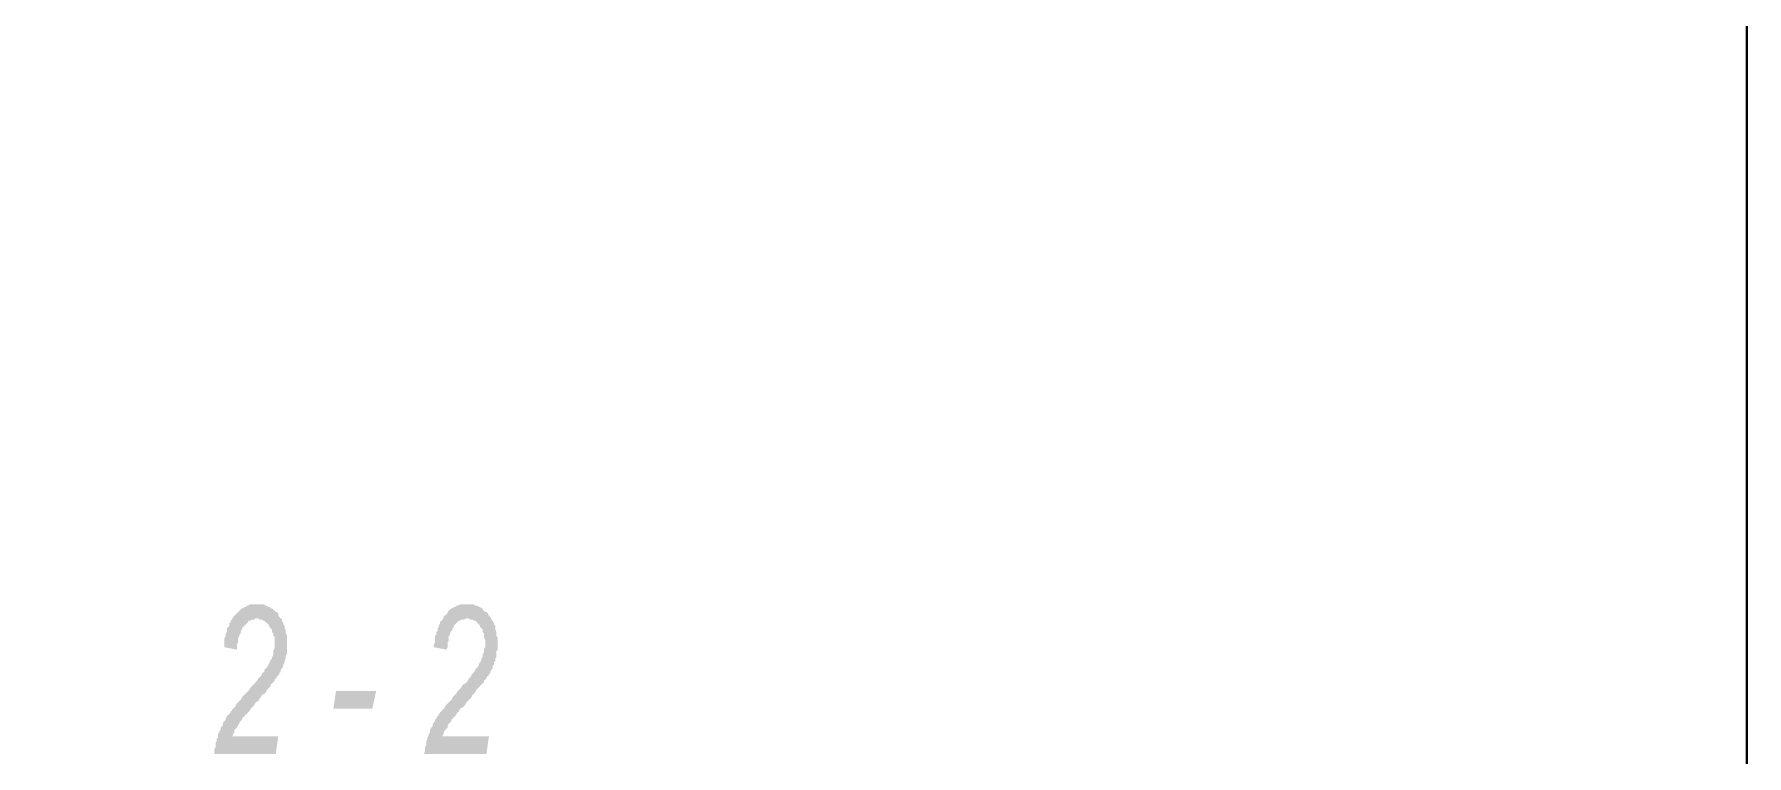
# Model space of a CAD drawing. Header units: millimetres. Extents: x 1372 to 666090, y 1285 to 31551.
# Drawn here: x 632394 to 638091, y 17127 to 19525 of the extents above; entities that cross this region are included whole.
import ezdxf

# ---------------------------------------------------------------- set-up
doc = ezdxf.new("R2010")
doc.units = ezdxf.units.MM
doc.layers.add('PDF _0_Ном._пера__1', color=7, linetype='Continuous')
doc.layers.add('PDF _2D-чертеж - Общий_Ном._пера__21', color=7, linetype='Continuous')

msp = doc.modelspace()

# ---------------------------------------------------------------- hatches: boundary and pattern name
at = {"layer": 'PDF _0_Ном._пера__1', "transparency": 33554559}
for points in [[(632993.2, 17133.6), (632993.2, 17142), (632993.2, 17150.3), (632997.4, 17154.5), (632997.4, 17162.8), (632997.4, 17171.2), (633001.5, 17175.3), (633001.5, 17183.7), (633005.7, 17187.9), (633005.7, 17196.2), (633005.7, 17200.4), (633009.9, 17204.5), (633009.9, 17208.7), (633014, 17212.9), (633014, 17221.2), (633018.2, 17225.4), (633022.4, 17229.6), (633022.4, 17237.9), (633026.6, 17242.1), (633030.7, 17246.3), (633030.7, 17250.4), (633034.9, 17258.8), (633039.1, 17262.9), (633043.2, 17267.1), (633043.2, 17267.1), (633047.4, 17271.3), (633047.4, 17275.5), (633051.6, 17275.5), (633051.6, 17279.6), (633055.8, 17283.8), (633059.9, 17288), (633064.1, 17292.1), (633064.1, 17296.3), (633068.3, 17300.5), (633072.4, 17304.7), (633076.6, 17308.8), (633080.8, 17313), (633085, 17321.3), (633089.1, 17325.5), (633093.3, 17329.7), (633097.5, 17333.9), (633105.8, 17342.2), (633110, 17346.4), (633114.2, 17354.7), (633114.2, 17354.7), (633122.5, 17363.1), (633126.7, 17367.2), (633130.8, 17371.4), (633135, 17375.6), (633139.2, 17383.9), (633143.4, 17388.1), (633147.5, 17392.3), (633151.7, 17396.4), (633151.7, 17400.6), (633155.9, 17404.8), (633160, 17404.8), (633160, 17408.9), (633160, 17413.1), (633164.2, 17417.3), (633168.4, 17421.5), (633172.6, 17429.8), (633176.7, 17434), (633176.7, 17438.1), (633180.9, 17446.5), (633185.1, 17450.7), (633185.1, 17454.8), (633189.2, 17463.2), (633189.2, 17463.2), (633189.2, 17471.5), (633189.2, 17475.7), (633193.4, 17484), (633193.4, 17488.2), (633193.4, 17496.5), (633193.4, 17500.7), (633193.4, 17509.1), (633193.4, 17513.2), (633193.4, 17521.6), (633189.2, 17525.7), (633189.2, 17534.1), (633185.1, 17538.3), (633185.1, 17546.6), (633180.9, 17550.8), (633176.7, 17554.9), (633176.7, 17559.1), (633172.6, 17563.3), (633168.4, 17567.5), (633164.2, 17571.6), (633160, 17575.8), (633155.9, 17575.8), (633151.7, 17580), (633147.5, 17580), (633143.4, 17580), (633139.2, 17584.1), (633135, 17584.1), (633130.8, 17584.1), (633126.7, 17580), (633122.5, 17580), (633118.3, 17580), (633114.2, 17575.8), (633105.8, 17575.8), (633105.8, 17571.6), (633101.6, 17567.5), (633097.5, 17563.3), (633093.3, 17559.1), (633089.1, 17554.9), (633085, 17550.8), (633085, 17546.6), (633080.8, 17542.4), (633080.8, 17534.1), (633076.6, 17529.9), (633076.6, 17525.7), (633072.4, 17517.4), (633072.4, 17509.1), (633072.4, 17504.9), (633068.3, 17496.5), (633068.3, 17488.2), (633068.3, 17479.9), (633026.6, 17488.2), (633026.6, 17496.5), (633026.6, 17504.9), (633026.6, 17513.2), (633026.6, 17517.4), (633030.7, 17525.7), (633030.7, 17529.9), (633034.9, 17538.3), (633034.9, 17542.4), (633034.9, 17550.8), (633039.1, 17554.9), (633043.2, 17559.1), (633043.2, 17567.5), (633047.4, 17571.6), (633047.4, 17575.8), (633051.6, 17580), (633055.8, 17588.3), (633059.9, 17592.5), (633059.9, 17592.5), (633064.1, 17596.7), (633068.3, 17600.8), (633072.4, 17605), (633076.6, 17609.2), (633080.8, 17613.3), (633085, 17617.5), (633089.1, 17617.5), (633093.3, 17621.7), (633097.5, 17621.7), (633101.6, 17625.9), (633105.8, 17625.9), (633110, 17630), (633114.2, 17630), (633118.3, 17630), (633122.5, 17630), (633126.7, 17630), (633135, 17630), (633135, 17630), (633139.2, 17630), (633143.4, 17630), (633147.5, 17630), (633155.9, 17630), (633160, 17630), (633164.2, 17625.9), (633168.4, 17625.9), (633172.6, 17621.7), (633176.7, 17621.7), (633180.9, 17617.5), (633185.1, 17617.5), (633189.2, 17613.3), (633193.4, 17609.2), (633197.6, 17605), (633201.8, 17605), (633205.9, 17600.8), (633205.9, 17592.5), (633210.1, 17588.3), (633214.3, 17584.1), (633218.4, 17580), (633218.4, 17575.8), (633222.6, 17567.5), (633222.6, 17563.3), (633226.8, 17559.1), (633226.8, 17550.8), (633231, 17546.6), (633231, 17538.3), (633231, 17534.1), (633235.1, 17525.7), (633235.1, 17521.6), (633235.1, 17513.2), (633235.1, 17504.9), (633235.1, 17500.7), (633235.1, 17500.7), (633235.1, 17492.4), (633235.1, 17488.2), (633235.1, 17479.9), (633235.1, 17475.7), (633235.1, 17467.3), (633231, 17459), (633231, 17454.8), (633231, 17450.7), (633226.8, 17442.3), (633226.8, 17438.1), (633222.6, 17429.8), (633222.6, 17425.6), (633218.4, 17417.3), (633214.3, 17413.1), (633214.3, 17404.8), (633210.1, 17404.8), (633210.1, 17400.6), (633210.1, 17400.6), (633205.9, 17396.4), (633205.9, 17392.3), (633201.8, 17392.3), (633201.8, 17388.1), (633197.6, 17383.9), (633193.4, 17379.7), (633193.4, 17375.6), (633189.2, 17371.4), (633185.1, 17367.2), (633180.9, 17363.1), (633180.9, 17358.9), (633176.7, 17354.7), (633172.6, 17350.5), (633168.4, 17346.4), (633164.2, 17338), (633160, 17333.9), (633151.7, 17329.7), (633147.5, 17321.3), (633143.4, 17317.2), (633139.2, 17308.8), (633130.8, 17304.7), (633126.7, 17296.3), (633122.5, 17292.1), (633118.3, 17288), (633114.2, 17283.8), (633110, 17275.5), (633105.8, 17271.3), (633101.6, 17267.1), (633097.5, 17262.9), (633093.3, 17258.8), (633089.1, 17254.6), (633085, 17250.4), (633085, 17246.3), (633080.8, 17242.1), (633076.6, 17237.9), (633076.6, 17233.7), (633076.6, 17233.7), (633072.4, 17229.6), (633068.3, 17221.2), (633064.1, 17217.1), (633059.9, 17212.9), (633059.9, 17204.5), (633055.8, 17200.4), (633055.8, 17196.2), (633051.6, 17192), (633051.6, 17192), (633205.9, 17192), (633197.6, 17133.6)], [(633689.8, 17133.6), (633694, 17142), (633694, 17150.3), (633694, 17154.5), (633698.2, 17162.8), (633698.2, 17171.2), (633698.2, 17175.3), (633702.3, 17183.7), (633702.3, 17187.9), (633706.5, 17196.2), (633706.5, 17200.4), (633710.7, 17204.5), (633710.7, 17208.7), (633710.7, 17212.9), (633714.8, 17221.2), (633719, 17225.4), (633719, 17229.6), (633723.2, 17237.9), (633727.4, 17242.1), (633727.4, 17246.3), (633731.5, 17250.4), (633735.7, 17258.8), (633739.9, 17262.9), (633739.9, 17267.1), (633744, 17267.1), (633744, 17271.3), (633748.2, 17275.5), (633748.2, 17275.5), (633752.4, 17279.6), (633756.6, 17283.8), (633760.7, 17288), (633760.7, 17292.1), (633764.9, 17296.3), (633769.1, 17300.5), (633773.2, 17304.7), (633777.4, 17308.8), (633781.6, 17313), (633785.8, 17321.3), (633789.9, 17325.5), (633794.1, 17329.7), (633798.3, 17333.9), (633802.4, 17342.2), (633806.6, 17346.4), (633815, 17354.7), (633815, 17354.7), (633819.1, 17363.1), (633827.5, 17367.2), (633831.6, 17371.4), (633835.8, 17375.6), (633840, 17383.9), (633844.2, 17388.1), (633848.3, 17392.3), (633848.3, 17396.4), (633852.5, 17400.6), (633856.7, 17404.8), (633856.7, 17404.8), (633860.8, 17408.9), (633860.8, 17413.1), (633865, 17417.3), (633869.2, 17421.5), (633873.4, 17429.8), (633873.4, 17434), (633877.5, 17438.1), (633881.7, 17446.5), (633881.7, 17450.7), (633885.9, 17454.8), (633885.9, 17463.2), (633885.9, 17463.2), (633890, 17471.5), (633890, 17475.7), (633890, 17484), (633894.2, 17488.2), (633894.2, 17496.5), (633894.2, 17500.7), (633894.2, 17509.1), (633894.2, 17513.2), (633890, 17521.6), (633890, 17525.7), (633890, 17534.1), (633885.9, 17538.3), (633885.9, 17546.6), (633881.7, 17550.8), (633877.5, 17554.9), (633877.5, 17559.1), (633873.4, 17563.3), (633869.2, 17567.5), (633865, 17571.6), (633860.8, 17575.8), (633856.7, 17575.8), (633852.5, 17580), (633848.3, 17580), (633844.2, 17580), (633840, 17584.1), (633835.8, 17584.1), (633831.6, 17584.1), (633823.3, 17580), (633819.1, 17580), (633815, 17580), (633810.8, 17575.8), (633806.6, 17575.8), (633802.4, 17571.6), (633798.3, 17567.5), (633794.1, 17563.3), (633789.9, 17559.1), (633789.9, 17554.9), (633785.8, 17550.8), (633785.8, 17546.6), (633781.6, 17542.4), (633777.4, 17534.1), (633777.4, 17529.9), (633773.2, 17525.7), (633773.2, 17517.4), (633773.2, 17509.1), (633769.1, 17504.9), (633769.1, 17496.5), (633769.1, 17488.2), (633764.9, 17479.9), (633723.2, 17488.2), (633723.2, 17496.5), (633727.4, 17504.9), (633727.4, 17513.2), (633727.4, 17517.4), (633727.4, 17525.7), (633731.5, 17529.9), (633731.5, 17538.3), (633735.7, 17542.4), (633735.7, 17550.8), (633739.9, 17554.9), (633739.9, 17559.1), (633744, 17567.5), (633744, 17571.6), (633748.2, 17575.8), (633752.4, 17580), (633756.6, 17588.3), (633756.6, 17592.5), (633760.7, 17592.5), (633764.9, 17596.7), (633769.1, 17600.8), (633769.1, 17605), (633773.2, 17609.2), (633777.4, 17613.3), (633781.6, 17617.5), (633785.8, 17617.5), (633789.9, 17621.7), (633794.1, 17621.7), (633798.3, 17625.9), (633802.4, 17625.9), (633810.8, 17630), (633815, 17630), (633819.1, 17630), (633823.3, 17630), (633827.5, 17630), (633831.6, 17630), (633835.8, 17630), (633840, 17630), (633844.2, 17630), (633848.3, 17630), (633852.5, 17630), (633856.7, 17630), (633860.8, 17625.9), (633869.2, 17625.9), (633873.4, 17621.7), (633877.5, 17621.7), (633881.7, 17617.5), (633885.9, 17617.5), (633885.9, 17613.3), (633890, 17609.2), (633894.2, 17605), (633898.4, 17605), (633902.6, 17600.8), (633906.7, 17592.5), (633910.9, 17588.3), (633915.1, 17584.1), (633915.1, 17580), (633919.2, 17575.8), (633923.4, 17567.5), (633923.4, 17563.3), (633927.6, 17559.1), (633927.6, 17550.8), (633927.6, 17546.6), (633931.8, 17538.3), (633931.8, 17534.1), (633931.8, 17525.7), (633935.9, 17521.6), (633935.9, 17513.2), (633935.9, 17504.9), (633935.9, 17500.7), (633935.9, 17500.7), (633935.9, 17492.4), (633935.9, 17488.2), (633935.9, 17479.9), (633931.8, 17475.7), (633931.8, 17467.3), (633931.8, 17459), (633931.8, 17454.8), (633927.6, 17450.7), (633927.6, 17442.3), (633923.4, 17438.1), (633923.4, 17429.8), (633919.2, 17425.6), (633919.2, 17417.3), (633915.1, 17413.1), (633910.9, 17404.8), (633910.9, 17404.8), (633910.9, 17400.6), (633906.7, 17400.6), (633906.7, 17396.4), (633902.6, 17392.3), (633902.6, 17392.3), (633898.4, 17388.1), (633898.4, 17383.9), (633894.2, 17379.7), (633890, 17375.6), (633890, 17371.4), (633885.9, 17367.2), (633881.7, 17363.1), (633877.5, 17358.9), (633873.4, 17354.7), (633869.2, 17350.5), (633865, 17346.4), (633860.8, 17338), (633856.7, 17333.9), (633852.5, 17329.7), (633848.3, 17321.3), (633844.2, 17317.2), (633835.8, 17308.8), (633831.6, 17304.7), (633827.5, 17296.3), (633823.3, 17292.1), (633819.1, 17288), (633810.8, 17283.8), (633806.6, 17275.5), (633802.4, 17271.3), (633798.3, 17267.1), (633798.3, 17262.9), (633794.1, 17258.8), (633789.9, 17254.6), (633785.8, 17250.4), (633781.6, 17246.3), (633781.6, 17242.1), (633777.4, 17237.9), (633773.2, 17233.7), (633773.2, 17233.7), (633769.1, 17229.6), (633769.1, 17221.2), (633764.9, 17217.1), (633760.7, 17212.9), (633756.6, 17204.5), (633756.6, 17200.4), (633752.4, 17196.2), (633752.4, 17192), (633752.4, 17192), (633906.7, 17192), (633898.4, 17133.6)]]:
    msp.add_hatch(color=256, dxfattribs=at).paths.add_polyline_path(points)

# ---------------------------------------------------------------- linework, layer by layer
at = {"layer": 'PDF _0_Ном._пера__1', "lineweight": 50, "transparency": 33554559}
msp.add_solid([(633389.5, 17283.8), (633397.8, 17342.2), (633518.8, 17283.8), (633531.3, 17342.2)], dxfattribs=at)
at = {"layer": 'PDF _2D-чертеж - Общий_Ном._пера__21', "lineweight": 40}
msp.add_lwpolyline([(598979.7, 30861.7), (638090.6, 30861.7), (638090.6, 2742.3), (598979.7, 2742.3)], close=True, dxfattribs=at)

doc.saveas('drawing.dxf')
